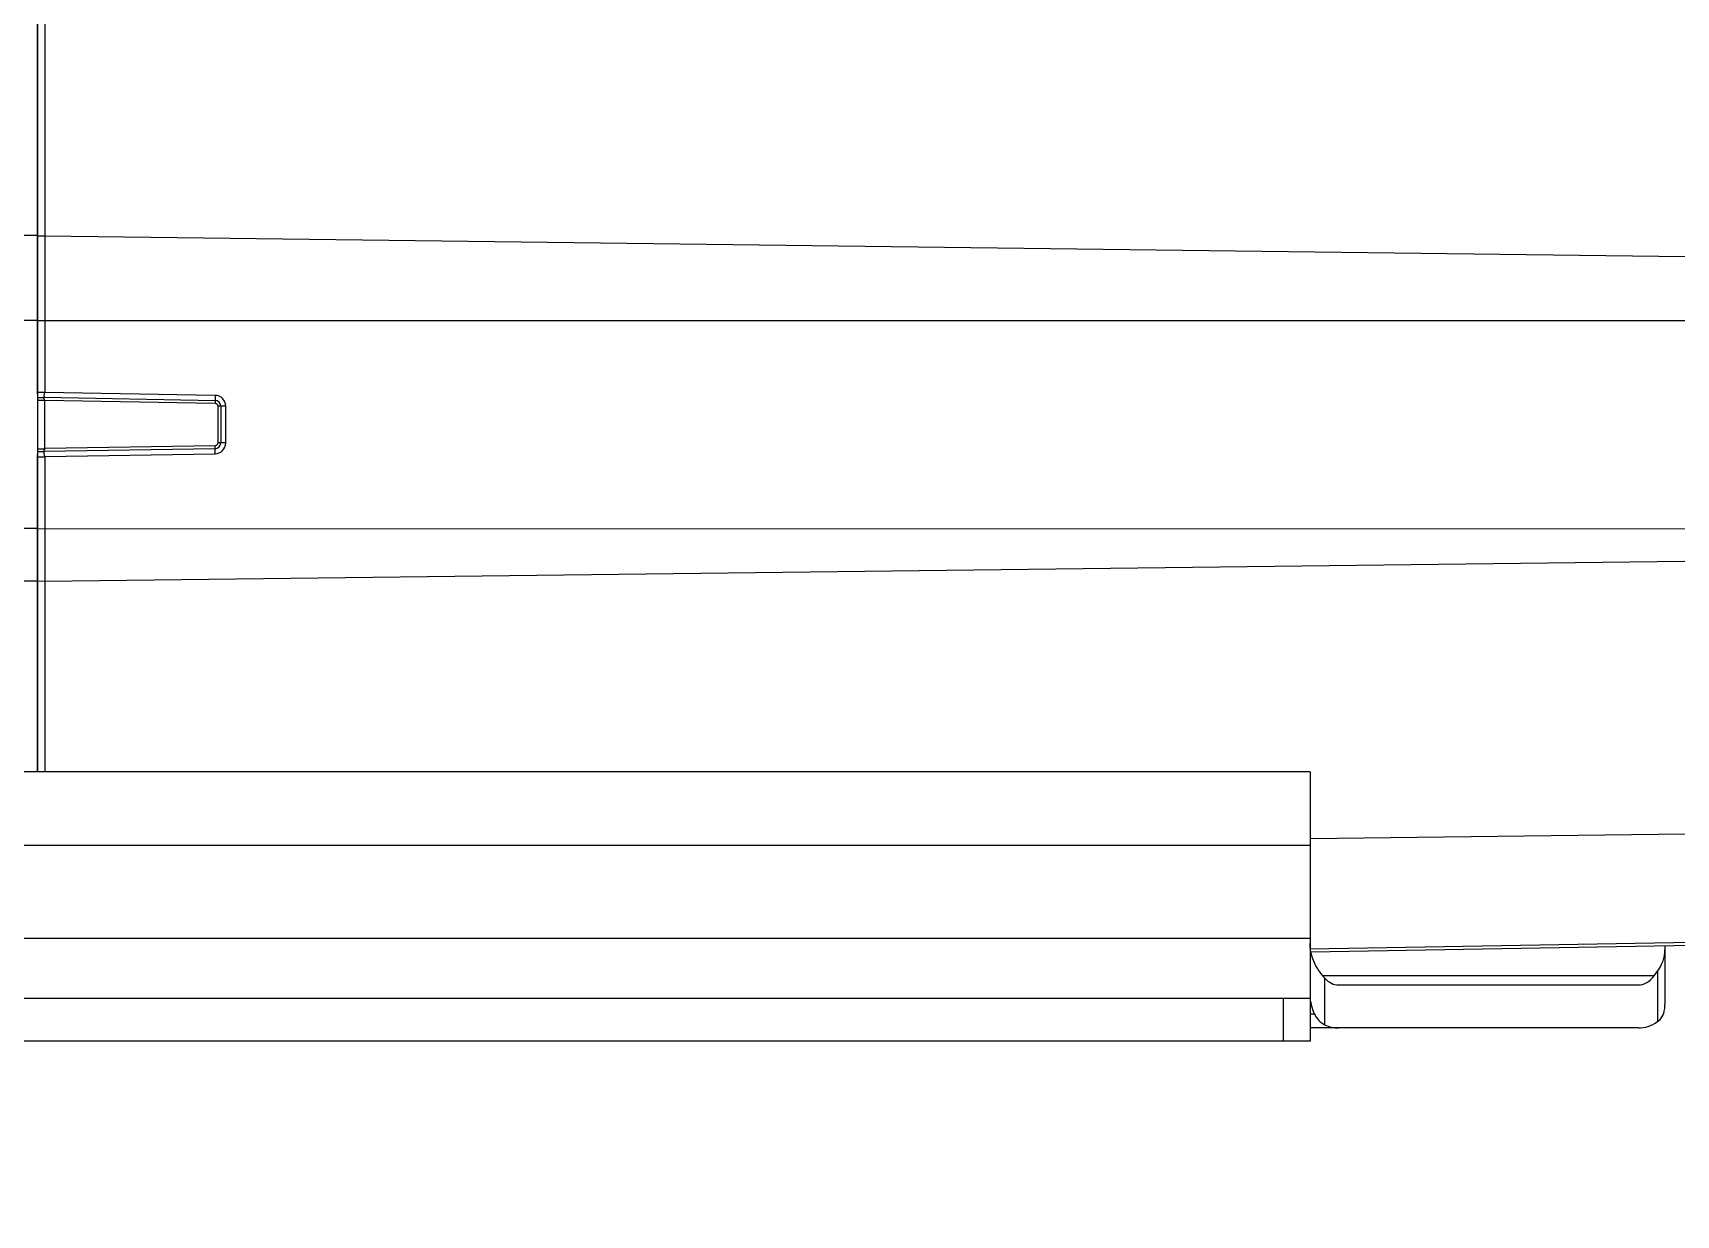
# Model space of a CAD drawing. Header units: millimetres. Extents: x -6 to 705, y -10 to 538.
# Drawn here: x 194.446 to 199.375, y 212.763 to 216.309 of the extents above; entities that cross this region are included whole.
import ezdxf

# ---------------------------------------------------------------- set-up
doc = ezdxf.new("R2010")
doc.units = ezdxf.units.MM
doc.layers.add('02___PRT_ALL_AXES', color=7, linetype='Continuous')

msp = doc.modelspace()

# ---------------------------------------------------------------- linework, layer by layer
at = {"color": 8, "linetype": 'Continuous', "lineweight": -3}
for p, q in [((194.482, 216.5963), (194.482, 215.2309)), ((194.4605, 216.5493), (194.4605, 214.0926)), ((194.4605, 215.7002), (194.482, 215.7008)), ((194.482, 215.7008), (200.3402, 215.6266)), ((194.4605, 215.4468), (200.3402, 215.4459)), ((194.4605, 215.2313), (194.482, 215.2313)), ((194.4605, 215.2154), (194.48, 215.216)), ((194.4605, 215.2075), (194.482, 215.2075)), ((194.4801, 215.2161), (194.9929, 215.207)), ((194.993, 215.2219), (194.482, 215.2309)), ((194.482, 215.0622), (194.482, 215.2071)), ((194.482, 215.2071), (194.9929, 215.1981)), ((194.993, 215.2219), (194.9929, 215.207)), ((194.9929, 215.207), (194.9929, 215.1981)), ((195.0011, 215.1898), (195.0011, 215.0794)), ((195.0099, 215.1897), (195.0011, 215.1898)), ((195.0099, 215.1897), (195.0099, 215.0793)), ((195.0247, 215.1897), (195.0099, 215.1897)), ((195.0247, 215.0792), (195.0247, 215.1897)), ((194.4605, 215.0618), (194.482, 215.0618)), ((194.4605, 215.0538), (194.4801, 215.0532)), ((194.9929, 215.062), (194.4801, 215.0531)), ((194.9929, 215.071), (194.482, 215.0622)), ((194.482, 215.0381), (194.993, 215.047)), ((194.9929, 215.062), (194.9929, 215.071)), ((194.993, 215.047), (194.9929, 215.062)), ((195.0099, 215.0793), (195.0011, 215.0794)), ((195.0247, 215.0792), (195.0099, 215.0793)), ((194.4605, 215.0377), (194.482, 215.0378)), ((194.482, 215.0381), (194.482, 214.0926)), ((194.4605, 214.8223), (200.7756, 214.8213)), ((194.482, 214.6651), (200.7756, 214.7407)), ((194.4605, 214.6656), (194.482, 214.6651)), ((198.2771, 214.0926), (193.2774, 214.0926)), ((198.2771, 214.0926), (198.2771, 213.2852)), ((198.2771, 213.8932), (200.7756, 213.9233)), ((193.2774, 213.8731), (198.2771, 213.8731)), ((198.2771, 213.5932), (193.2774, 213.5932)), ((198.2773, 213.5622), (200.7756, 213.6058)), ((198.28, 213.5524), (200.7756, 213.596)), ((199.3415, 213.5709), (199.3415, 213.3949)), ((199.3088, 213.4809), (198.3158, 213.4809)), ((198.3217, 213.3339), (198.3217, 213.4738)), ((199.3088, 213.4809), (199.3192, 213.4947)), ((199.3192, 213.4947), (199.3192, 213.3434)), ((198.3626, 213.4534), (199.262, 213.4534)), ((193.2774, 213.4143), (198.2771, 213.4143)), ((198.1964, 213.4143), (198.1964, 213.2852)), ((198.291, 213.3654), (198.2771, 213.3654)), ((199.262, 213.3244), (198.2771, 213.3244)), ((198.2771, 213.2852), (193.2774, 213.2852))]:
    msp.add_line(p, q, dxfattribs=at)
at = {"color": 1}
msp.add_circle((211.1234, 217.2284), 28.8225, dxfattribs=at)
at = {"color": 8, "linetype": 'Continuous', "lineweight": -3}
for centre, radius, start, end in [((194.9926, 215.1897), 0.0173, 0.0176, 88.9838), ((194.9925, 215.1897), 0.0323, 0.0034, 88.9902), ((194.9926, 215.0793), 0.0173, 270.9954, 359.9854), ((194.9925, 215.0792), 0.0322, 270.989, 0)]:
    msp.add_arc(centre, radius, start, end, dxfattribs=at)
for centre, major_axis, ratio, start_param, end_param in [((199.1802, 213.5588), (-0.1613, 0), 0.783943, 2.609267, 3.141593), ((199.262, 213.5824), (0, -0.129), 0.589045, 0, 0.664873), ((198.5996, 213.4256), (-0.3226, 0), 0.642783, 6.381779, 6.577995), ((199.1802, 213.3949), (-0.1613, 0), 0.783943, 3.018451, 3.141593), ((199.262, 213.5824), (0, -0.258), 0.589045, 0, 0.386034)]:
    msp.add_ellipse(centre, major_axis=major_axis, ratio=ratio, start_param=start_param, end_param=end_param, dxfattribs=at)
for points, knots in [([(194.4801, 215.2161), (194.4792, 215.2152), (194.4795, 215.2113), (194.481, 215.2087), (194.4822, 215.2071)], [0, 0, 0, 0, 0.395032, 1, 1, 1, 1]), ([(194.4819, 215.2309), (194.4813, 215.2295), (194.4803, 215.2265), (194.4796, 215.2229), (194.4793, 215.2203), (194.4794, 215.2186), (194.4798, 215.2172), (194.48, 215.2164), (194.48, 215.2161)], [0, 0, 0, 0, 0.314033, 0.601634, 0.727066, 0.836249, 0.929228, 1, 1, 1, 1]), ([(194.9929, 215.1981), (194.995, 215.1981), (194.9993, 215.1963), (195.0011, 215.1919), (195.0011, 215.1898)], [0, 0, 0, 0, 0.499998, 1, 1, 1, 1]), ([(194.4822, 215.0622), (194.481, 215.0606), (194.4797, 215.0582), (194.4793, 215.0549), (194.4797, 215.0535), (194.4801, 215.0531)], [0, 0, 0, 0, 0.594792, 0.830613, 1, 1, 1, 1]), ([(194.48, 215.0531), (194.48, 215.0528), (194.4798, 215.0519), (194.4794, 215.0506), (194.4793, 215.0489), (194.4796, 215.0462), (194.4803, 215.0425), (194.4813, 215.0396), (194.4819, 215.0381)], [0, 0, 0, 0, 0.072403, 0.166499, 0.276398, 0.402082, 0.688721, 1, 1, 1, 1]), ([(195.0011, 215.0794), (195.0011, 215.0773), (194.9993, 215.0729), (194.995, 215.0711), (194.9929, 215.071)], [0, 0, 0, 0, 0.500015, 1, 1, 1, 1]), ([(198.3216, 213.4739), (198.3078, 213.4889), (198.2907, 213.5141), (198.279, 213.5514), (198.2771, 213.5699), (198.2771, 213.579)], [0, 0, 0, 0, 0.524758, 0.76579, 1, 1, 1, 1]), ([(198.3217, 213.4738), (198.3273, 213.4676), (198.3397, 213.4575), (198.3554, 213.4534), (198.3626, 213.4534)], [0, 0, 0, 0, 0.535144, 1, 1, 1, 1]), ([(199.3192, 213.3434), (199.3249, 213.3473), (199.335, 213.3581), (199.3391, 213.3722), (199.3403, 213.3794)], [0, 0, 0, 0, 0.489305, 1, 1, 1, 1]), ([(198.291, 213.3654), (198.2942, 213.3585), (198.3025, 213.3458), (198.3151, 213.3371), (198.3217, 213.3339)], [0, 0, 0, 0, 0.508259, 1, 1, 1, 1]), ([(198.3217, 213.3339), (198.3281, 213.3309), (198.3416, 213.3261), (198.3557, 213.3244), (198.3626, 213.3244)], [0, 0, 0, 0, 0.509448, 1, 1, 1, 1])]:
    msp.add_open_spline(points, degree=3, knots=knots, dxfattribs=at)
at = {"layer": '02___PRT_ALL_AXES', "color": 8, "linetype": 'Continuous', "lineweight": -3}
for p, q in [((194.4605, 215.2253), (194.4605, 216.5966)), ((194.4605, 215.7011), (194.396, 215.7011)), ((194.4605, 215.4468), (194.396, 215.4468)), ((194.4605, 214.0926), (194.4605, 215.0438)), ((194.4605, 214.8223), (194.396, 214.8223)), ((194.4605, 214.6649), (194.396, 214.6649))]:
    msp.add_line(p, q, dxfattribs=at)

doc.saveas('drawing.dxf')
